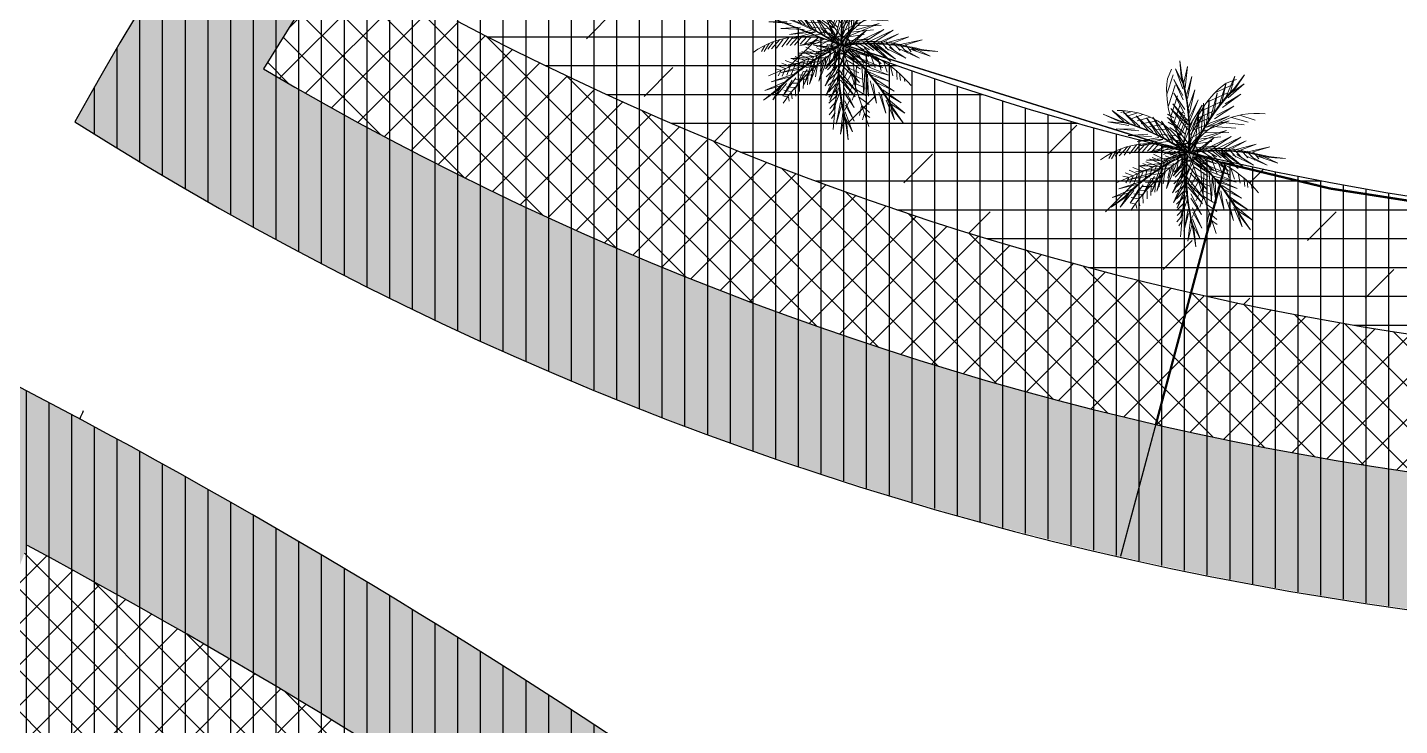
# Model space of a CAD drawing. Extents: x 671027 to 671614, y 802418 to 802669.
# Drawn here: x 671304.02 to 671334.23, y 802517.52 to 802532.89 of the extents above; entities that cross this region are included whole.
import ezdxf

# ---------------------------------------------------------------- set-up
doc = ezdxf.new("R2010")
doc.units = 0
for name, color, linetype in [('Bubbler 110', 1, 'Continuous'), ('drip line', 7, 'Continuous'), ('Pipe-Lateral-10 Bars-32mm', 7, 'Continuous'), ('Pipe-Lateral-10 Bars-50mm', 7, 'Continuous'), ('shrubs-Gc', 7, 'Continuous')]:
    doc.layers.add(name, color=color, linetype=linetype)
doc.layers.add('palm bltshardia', color=8, linetype='Continuous', lineweight=15)
doc.styles.get("Standard").update_dxf_attribs({"font": 'arial.ttf'})
doc.linetypes.add('32mm', pattern='A,0.5,-0.2,["32mm",Standard,S=0.1,R=0,X=-0.1,Y=-0.05],-0.5', length=1.2)
doc.linetypes.add('50mm', pattern='A,0.5,-0.2,["50mm",Standard,S=0.1,R=0,X=-0.1,Y=-0.05],-0.5', length=1.2)
pattern_1 = [(90, (0, 0), (-0.5, 0), [])]

# ---------------------------------------------------------------- blocks, each defined once
blk = doc.blocks.new('aer')
at = {"layer": 'palm bltshardia', "color": 60}
for p, q in [((-0.891, 1.136, -0.051), (-0.879, 1.331, -0.051)), ((-0.255, 1.133, -0.051), (-0.058, 1.356, -0.051)), ((-0.81, 0.872, -0.051), (-0.819, 1.243, -0.051)), ((-0.707, 0.675, -0.051), (-0.718, 1.075, -0.051)), ((-0.278, 0.753, -0.051), (-0.062, 1.138, -0.051)), ((-0.277, 0.977, -0.051), (-0.076, 1.224, -0.051)), ((-0.603, 0.53, -0.051), (-0.613, 0.908, -0.051)), ((-0.51, 0.415, -0.051), (-0.513, 0.771, -0.051)), ((-0.258, 0.596, -0.051), (-0.065, 0.972, -0.051)), ((-0.21, 0.41, -0.051), (-0.041, 0.821, -0.051)), ((0.904, 0.782, -0.051), (1.026, 0.747, -0.051)), ((1.011, 0.826, -0.051), (1.077, 0.81, -0.051)), ((-0.425, 0.295, -0.051), (-0.425, 0.655, -0.051)), ((-0.339, 0.232, -0.051), (-0.331, 0.554, -0.051)), ((-0.149, 0.254, -0.051), (-0.025, 0.658, -0.051)), ((0.48, 0.526, -0.051), (0.717, 0.496, -0.051)), ((0.575, 0.6, -0.051), (0.788, 0.582, -0.051)), ((0.714, 0.682, -0.051), (0.895, 0.65, -0.051)), ((0.825, 0.752, -0.051), (0.985, 0.699, -0.051)), ((-1.388, 0.173, -0.051), (-1.523, 0.314, -0.051)), ((-1.139, 0.052, -0.051), (-1.417, 0.299, -0.051)), ((-0.925, -0.006, -0.051), (-1.225, 0.258, -0.051)), ((-0.217, 0.114, -0.051), (-0.257, 0.443, -0.051)), ((-0.095, 0.15, -0.051), (-0.012, 0.47, -0.051)), ((0.29, 0.343, -0.051), (0.575, 0.325, -0.051)), ((0.371, 0.427, -0.051), (0.632, 0.412, -0.051)), ((-0.748, -0.029, -0.051), (-1.032, 0.221, -0.051)), ((-0.6, -0.038, -0.051), (-0.863, 0.202, -0.051)), ((-0.454, -0.058, -0.051), (-0.718, 0.187, -0.051)), ((-0.349, -0.038, -0.051), (-0.579, 0.187, -0.051)), ((-0.18, -0.029, -0.051), (-0.449, 0.166, -0.051)), ((0.119, 0.117, -0.051), (0.41, 0.15, -0.051)), ((0.196, 0.228, -0.051), (0.479, 0.242, -0.051))]:
    blk.add_line(p, q, dxfattribs=at)
at = {"layer": 'palm bltshardia', "elevation": -0.051}
for points in [[(0.677, 1.327), (0.807, 1.59), (0.653, 1.32)], [(-0.74, 1.253), (-0.9, 1.5), (-0.747, 1.23)], [(-1.325, 0.422), (-1.605, 0.513), (-1.304, 0.434)], [(1.474, 0.41), (1.758, 0.487), (1.454, 0.424)], [(1.37, -0.471), (1.65, -0.562), (1.35, -0.483)], [(-1.038, -0.969), (-1.257, -1.165), (-1.038, -0.945)], [(0.31, -1.415), (0.371, -1.703), (0.289, -1.403)]]:
    blk.add_lwpolyline(points, dxfattribs=at)
at = {"layer": 'palm bltshardia', "color": 52, "elevation": -0.051}
for points in [[(-0.674, 1.05), (-0.948, 1.329), (-0.715, 1.143)], [(-0.629, 1.061), (-0.748, 1.433), (-0.692, 1.141)], [(0.421, 1.002), (0.498, 1.407), (0.461, 1.073)], [(-0.372, 0.679), (-0.449, 1.098), (-0.424, 0.739)], [(0.226, 0.576), (0.227, 1.052), (0.262, 0.648)], [(0.484, 0.952), (0.786, 1.232), (0.523, 1.022)], [(-0.455, 0.644), (-0.79, 0.908), (-0.484, 0.718)], [(-0.243, 0.4), (-0.234, 0.912), (-0.291, 0.483)], [(0.073, 0.241), (0.046, 0.832), (0.12, 0.405)], [(0.228, 0.559), (0.631, 0.814), (0.27, 0.628)], [(-1.112, 0.409), (-1.451, 0.603), (-1.212, 0.425)], [(-0.664, 0.301), (-1.004, 0.558), (-0.742, 0.31)], [(-0.251, 0.358), (-0.722, 0.605), (-0.315, 0.456)], [(-0.334, 0.177), (-0.694, 0.569), (-0.446, 0.214)], [(0.009, 0.105), (0.103, 0.536), (-0.019, 0.164)], [(0.094, 0.247), (0.608, 0.539), (0.207, 0.374)], [(0.472, 0.216), (0.851, 0.589), (0.585, 0.247)], [(0.807, 0.324), (1.16, 0.563), (0.886, 0.329)], [(1.26, 0.408), (1.609, 0.585), (1.361, 0.419)], [(-1.111, 0.363), (-1.501, 0.383), (-1.204, 0.404)], [(-0.02, 0.001), (-0.243, 0.382), (-0.081, 0.025)], [(0.083, 0.078), (0.397, 0.386), (0.148, 0.085)], [(0.814, 0.234), (1.237, 0.18), (0.887, 0.265)], [(1.257, 0.363), (1.648, 0.363), (1.352, 0.399)], [(-0.675, 0.212), (-1.1, 0.179), (-0.747, 0.247)], [(-0.373, 0.158), (-0.866, 0.018), (-0.465, 0.183)], [(-0.024, -0.011), (-0.416, -0.211), (-0.088, 0.002)], [(0.069, -0.039), (0.462, 0.162), (0.133, -0.051)], [(0.51, 0.195), (0.995, 0.031), (0.603, 0.216)], [(-0.33, -0.233), (-0.849, -0.348), (-0.418, -0.311)], [(-0.021, -0.049), (-0.462, -0.051), (-0.073, -0.09)], [(0.022, -0.075), (-0.197, -0.458), (0.031, -0.14)], [(-0.013, -0.058), (-0.035, -0.498), (-0.056, -0.107)], [(0.034, -0.072), (0.404, -0.312), (0.055, -0.134)], [(0.066, -0.051), (0.288, -0.432), (0.127, -0.075)], [(0.38, -0.226), (0.739, -0.618), (0.491, -0.263)], [(0.419, -0.208), (0.911, -0.068), (0.511, -0.233)], [(0.721, -0.261), (1.146, -0.229), (0.792, -0.296)], [(-0.603, -0.456), (-0.995, -0.622), (-0.65, -0.52)], [(-0.334, -0.276), (-0.459, -0.773), (-0.402, -0.343)], [(0.027, -0.435), (-0.133, -0.942), (0.05, -0.549)], [(0.062, -0.459), (0.43, -0.816), (0.087, -0.551)], [(0.709, -0.351), (1.049, -0.607), (0.788, -0.36)], [(1.156, -0.413), (1.547, -0.432), (1.249, -0.453)], [(1.157, -0.458), (1.496, -0.653), (1.257, -0.474)], [(-0.531, -0.511), (-0.716, -0.895), (-0.597, -0.555)], [(0.167, -0.748), (0.408, -1.099), (0.172, -0.827)], [(-0.92, -0.79), (-1.258, -0.987), (-0.984, -0.869)], [(-0.88, -0.812), (-1.092, -1.141), (-0.961, -0.873)], [(0.084, -0.782), (0.031, -1.205), (0.115, -0.855)], [(0.214, -1.224), (0.216, -1.615), (0.251, -1.319)], [(0.254, -1.2), (0.432, -1.548), (0.265, -1.301)]]:
    blk.add_lwpolyline(points, dxfattribs=at)
at = {"layer": 'palm bltshardia', "color": 64, "elevation": -0.051}
for points in [[(-0.51, 0.897), (-0.602, 1.299), (-0.551, 0.966)], [(0.566, 1.137), (0.83, 1.426), (0.604, 1.231)], [(-0.585, 0.868), (-0.897, 1.137), (-0.626, 0.937)], [(0.292, 0.778), (0.353, 1.2), (0.342, 0.84)], [(-0.298, 0.478), (-0.317, 0.955), (-0.337, 0.549)], [(-0.095, 0.207), (-0.091, 0.798), (-0.148, 0.369)], [(0.146, 0.458), (0.125, 0.989), (0.199, 0.563)], [(0.364, 0.723), (0.688, 0.999), (0.39, 0.798)], [(-0.913, 0.369), (-1.252, 0.602), (-0.99, 0.392)], [(-0.474, 0.204), (-0.81, 0.542), (-0.55, 0.23)], [(-0.313, 0.485), (-0.726, 0.725), (-0.358, 0.553)], [(-0.129, 0.074), (-0.526, 0.513), (-0.278, 0.157)], [(0.047, 0.113), (-0.064, 0.539), (0.073, 0.172)], [(0.187, 0.472), (0.635, 0.72), (0.235, 0.555)], [(0.262, 0.124), (0.681, 0.542), (0.415, 0.2)], [(0.612, 0.236), (0.966, 0.557), (0.69, 0.258)], [(1.059, 0.379), (1.41, 0.595), (1.138, 0.398)], [(-0.922, 0.289), (-1.334, 0.276), (-1, 0.312)], [(-0.1, 0.185), (-0.625, 0.458), (-0.218, 0.308)], [(0.119, 0.08), (0.5, 0.3), (0.143, 0.14)], [(1.065, 0.298), (1.475, 0.264), (1.143, 0.317)], [(-0.463, 0.191), (-0.929, 0.088), (-0.541, 0.21)], [(-0.148, 0.064), (-0.719, -0.091), (-0.319, 0.074)], [(0.083, 0.065), (0.409, -0.232), (0.148, 0.06)], [(0.194, -0.113), (0.765, 0.041), (0.364, -0.124)], [(0.281, 0.113), (0.843, -0.071), (0.451, 0.114)], [(0.601, 0.224), (1.061, 0.097), (0.681, 0.239)], [(-0.139, -0.107), (-0.717, -0.231), (-0.285, -0.194)], [(-0.139, -0.129), (-0.291, -0.7), (-0.234, -0.271)], [(0.013, -0.206), (-0.168, -0.769), (0.015, -0.376)], [(0.032, -0.217), (0.451, -0.634), (0.108, -0.37)], [(0.175, -0.124), (0.572, -0.562), (0.324, -0.207)], [(0.509, -0.24), (0.974, -0.138), (0.587, -0.26)], [(-0.424, -0.34), (-0.884, -0.463), (-0.484, -0.393)], [(-0.407, -0.338), (-0.551, -0.792), (-0.463, -0.396)], [(0.519, -0.254), (0.856, -0.591), (0.596, -0.279)], [(0.958, -0.419), (1.298, -0.652), (1.036, -0.441)], [(0.967, -0.338), (1.379, -0.325), (1.045, -0.361)], [(-0.786, -0.638), (-1.158, -0.815), (-0.845, -0.694)], [(-0.721, -0.686), (-0.916, -1.049), (-0.78, -0.742)], [(0.073, -0.569), (-0.052, -1.029), (0.088, -0.648)], [(0.079, -0.553), (0.401, -0.905), (0.101, -0.631)], [(0.223, -1), (0.44, -1.35), (0.242, -1.078)], [(0.149, -1.032), (0.117, -1.442), (0.168, -1.11)]]:
    blk.add_lwpolyline(points, dxfattribs=at)
at = {"layer": 'palm bltshardia', "color": 13, "elevation": -0.051}
for points in [[(0.679, 1.294, 0.163977), (0.009, 0.019, -5.135633)], [(-0.891, 1.136, 0.234869), (0.008, 0.007, 2.6185)], [(1.191, 0.889, 0.174923), (0.009, 0.019, -4.874429)], [(-1.388, 0.173, 0.234869), (0.051, 0.063, 2.6185)]]:
    blk.add_lwpolyline(points, format="xyb", dxfattribs=at)
at = {"layer": 'palm bltshardia', "color": 60, "elevation": -0.051}
for points in [[(0.406, 0.989), (0.614, 1.066)], [(0.459, 1.092), (0.619, 1.137)], [(0.57, 1.168), (0.645, 1.225)], [(0.232, 0.696), (0.429, 0.764)], [(0.268, 0.782), (0.488, 0.862)], [(0.346, 0.901), (0.522, 0.958)], [(0.113, 0.39), (0.329, 0.511)], [(0.15, 0.486), (0.355, 0.584)], [(0.192, 0.581), (0.389, 0.672)], [(-0.198, -0.001), (-0.478, 0.278)], [(0.048, 0.193), (0.251, 0.359)], [(0.092, 0.302), (0.284, 0.444)], [(-0.476, 0.001), (-0.659, 0.21)], [(-0.476, 0.001), (-0.651, -0.125)], [(-0.344, -0.005), (-0.564, 0.236)], [(0.132, -0.016), (0.347, 0.123)], [(0.29, -0.013), (0.55, 0.155)], [(0.436, -0.04), (0.597, 0.101)], [(0.555, -0.049), (0.726, 0.112)], [(0.724, -0.058), (0.9, 0.095)], [(0.858, -0.062), (1.03, 0.056)], [(0.997, -0.081), (1.205, 0.046)], [(-0.688, 0), (-0.795, -0.082)], [(-0.598, -0.007), (-0.74, -0.106)], [(-0.654, -0.229), (-0.713, -0.49)], [(-0.525, -0.157), (-0.625, -0.418)], [(-0.344, -0.005), (-0.553, -0.137)], [(-0.367, -0.091), (-0.498, -0.341)], [(-0.251, -0.055), (-0.363, -0.254)], [(-0.147, -0.032), (-0.263, -0.217)], [(-0.219, -0.243), (-0.203, -0.469)], [(-0.163, -0.164), (-0.144, -0.437)], [(-0.001, -0.11), (-0.118, -0.234)], [(-0.002, -0.222), (-0.116, -0.329)], [(-0.094, -0.105), (-0.081, -0.326)], [(-0.003, -0.151), (-0.028, -0.305)], [(0.047, -0.233), (0.01, -0.392)], [(0.042, -0.131), (0.164, -0.228)], [(0.06, -0.226), (0.195, -0.318)], [(0.103, -0.075), (0.236, -0.386)], [(0.189, -0.097), (0.322, -0.407)], [(0.29, -0.023), (0.519, -0.229)], [(0.305, -0.161), (0.429, -0.48)], [(0.425, -0.226), (0.506, -0.483)], [(0.437, -0.019), (0.574, -0.184)], [(0.556, -0.029), (0.699, -0.215)], [(0.724, -0.048), (0.874, -0.227)], [(0.857, -0.065), (1.008, -0.209)], [(0.974, -0.228), (1.131, -0.415)], [(1.18, -0.085), (1.34, -0.007)], [(1.18, -0.094), (1.325, -0.196)], [(1.32, -0.104), (1.43, -0.038)], [(1.32, -0.098), (1.418, -0.18)], [(-0.966, -0.495), (-0.98, -0.727)], [(-0.864, -0.39), (-0.901, -0.638)], [(-0.754, -0.298), (-0.822, -0.593)], [(-0.353, -0.437), (-0.28, -0.608)], [(-0.286, -0.34), (-0.232, -0.566)], [(-0.002, -0.409), (-0.051, -0.459), (-0.22, -0.606)], [(-0.002, -0.478), (-0.172, -0.649)], [(-0.002, -0.308), (-0.108, -0.42)], [(-0.002, -0.409), (0.047, -0.459), (0.121, -0.528)], [(-0.002, -0.478), (0.102, -0.583)], [(0.112, -0.327), (0.049, -0.488)], [(0.075, -0.338), (0.231, -0.415)], [(0.129, -0.42), (0.091, -0.619)], [(0.126, -0.419), (0.288, -0.539)], [(0.522, -0.296), (0.588, -0.511)], [(0.621, -0.36), (0.699, -0.542)], [(0.729, -0.411), (0.789, -0.581)], [(0.829, -0.453), (0.894, -0.625)], [(0.922, -0.499), (0.988, -0.649)], [(-1.094, -0.665), (-1.113, -0.814)], [(-1.032, -0.575), (-1.052, -0.757)], [(-0.485, -0.747), (-0.393, -0.918)], [(-0.446, -0.674), (-0.361, -0.861)], [(-0.435, -0.581), (-0.335, -0.782)], [(-0.388, -0.512), (-0.311, -0.683)], [(-0.002, -0.548), (-0.171, -0.706)], [(-0.003, -0.64), (-0.149, -0.79)], [(-0.003, -0.726), (-0.14, -0.854)], [(-0.003, -0.64), (0.116, -0.754)], [(-0.003, -0.726), (0.14, -0.841)], [(-0.002, -0.548), (0.105, -0.657)], [(0.187, -0.532), (0.125, -0.75)], [(0.158, -0.54), (0.351, -0.659)], [(0.239, -0.622), (0.171, -0.827)], [(0.181, -0.642), (0.37, -0.747)], [(0.286, -0.717), (0.199, -0.946)], [(0.211, -0.744), (0.429, -0.854)], [(1.013, -0.55), (1.089, -0.703)], [(1.102, -0.589), (1.171, -0.694)], [(-1.152, -0.763), (-1.161, -0.855)], [(-0.534, -0.991), (-0.439, -1.198)], [(-0.519, -0.935), (-0.414, -1.11)], [(-0.505, -0.816), (-0.4, -1.009)], [(-0.002, -0.904), (-0.144, -1.051)], [(-0.003, -0.829), (-0.127, -0.93)], [(-0.004, -0.904), (0.136, -1.052)], [(-0.003, -0.829), (0.138, -0.925)], [(0.316, -0.854), (0.242, -1.038)], [(0.28, -0.865), (0.459, -0.951)], [(0.341, -0.985), (0.28, -1.117)], [(0.351, -0.979), (0.485, -1.034)], [(-0.547, -1.202), (-0.446, -1.344)], [(-0.543, -1.113), (-0.461, -1.266)], [(-0.003, -1.014), (-0.124, -1.13)], [(-0.003, -1.106), (-0.107, -1.216)], [(-0.003, -1.199), (-0.015, -1.204), (-0.072, -1.28)], [(-0.005, -1.014), (0.116, -1.131)], [(-0.005, -1.106), (0.099, -1.216)], [(-0.005, -1.199), (0.007, -1.204), (0.063, -1.28)], [(0.381, -1.09), (0.311, -1.222)], [(0.42, -1.186), (0.348, -1.292)], [(0.392, -1.083), (0.533, -1.133)], [(0.428, -1.18), (0.553, -1.209)], [(-0.541, -1.292), (-0.468, -1.389)], [(0.496, -1.263), (0.45, -1.328)], [(0.496, -1.263), (0.574, -1.28)]]:
    blk.add_lwpolyline(points, dxfattribs=at)
at = {"layer": 'palm bltshardia', "color": 13, "elevation": -0.051}
for points in [[(1.572, -0.121), (-0.008, 0.006)], [(-0.001, -0.009), (-0.005, -1.443)], [(0.023, -0.021), (1.368, -0.745)]]:
    blk.add_lwpolyline(points, dxfattribs=at)
at = {"layer": 'palm bltshardia', "color": 60, "elevation": -0.051}
blk.add_lwpolyline([(0.564, -1.395, -0.096681), (0.06, -0.134, 0.41346)], format="xyb", dxfattribs=at)
at = {"layer": 'palm bltshardia', "color": 15}
for centre, radius, start, end in [((3.668, -0.983, -0.051), 3.795, 142.5718, 163.5983), ((3.668, -0.983, -0.051), 3.781, 142.2898, 163.5983), ((2.757, 2.687, -0.051), 3.795, 202.5718, 223.5983), ((2.757, 2.687, -0.051), 3.781, 202.2898, 223.5983), ((-1.82, -3.326, -0.051), 3.781, 61.1603, 82.4687), ((-1.82, -3.326, -0.051), 3.795, 61.1603, 82.1867), ((1.778, -3.358, -0.051), 3.795, 94.9049, 115.9313), ((1.778, -3.358, -0.051), 3.781, 94.6228, 115.9313), ((1.96, -3.271, -0.051), 3.795, 121.1603, 142.1867), ((1.96, -3.271, -0.051), 3.781, 121.1603, 142.4687), ((3.803, 0.03, -0.051), 3.795, 181.1603, 202.1867), ((3.803, 0.03, -0.051), 3.781, 181.1603, 202.4687), ((1.866, 3.277, -0.051), 3.795, 241.1603, 262.1867), ((1.866, 3.277, -0.051), 3.781, 241.1603, 262.4687)]:
    blk.add_arc(centre, radius, start, end, dxfattribs=at)
at = {"layer": 'palm bltshardia', "color": 60, "extrusion": (0, 0, -1)}
for centre, major_axis, start_param, end_param in [((1.156, 0.858, -0.051), (0.869, -1.145), 1.597919, 2.736382), ((0.009, 0.019, -0.051), (-0.0166, -0.0126), 4.61587, 6.963033), ((1.019, -1.193, -0.051), (-1.248, -0.947), 0.42674, 1.511951)]:
    blk.add_ellipse(centre, major_axis=major_axis, ratio=1, start_param=start_param, end_param=end_param, dxfattribs=at)
at = {"layer": 'palm bltshardia', "color": 13, "extrusion": (0, 0, -1)}
blk.add_ellipse((0.106, -1.436, -0.051), major_axis=(0.863, -1.136), ratio=1, start_param=2.601404, end_param=3.68612, dxfattribs=at)
blk = doc.blocks.new('Bubbler 110')
at = {"layer": 'Bubbler 110'}
h = blk.add_hatch(color=1, dxfattribs=at)
h.dxf.hatch_style = 1
h.paths.add_polyline_path([(-0.2, 0, 1), (0.2, 0, 1)])
at = {"layer": 'Bubbler 110', "color": 7}
blk.add_circle((0, 0), 0.2, dxfattribs=at)

msp = doc.modelspace()

# ---------------------------------------------------------------- hatches: boundary and pattern name
at = {"layer": 'drip line', "true_color": 0xfecc66, "transparency": 33554585}
h = msp.add_hatch(dxfattribs=at)
h.set_pattern_fill('ANSI31', color=31, scale=4, angle=45)
h.set_pattern_definition(pattern_1)
h.paths.add_polyline_path([(671305.07, 802530.814, -0.158108), (671335.475, 802559.344, -0.370131), (671339.241, 802558.306, 0.010308), (671339.55, 802557.867, 0.158242), (671309.218, 802531.98, 0.184957), (671357.985, 802523.757), (671358.722, 802520.823, -0.192545)])
h = msp.add_hatch(dxfattribs=at)
h.set_pattern_fill('ANSI31', color=31, scale=4, angle=45)
h.set_pattern_definition(pattern_1)
h.paths.add_polyline_path([(671313.48, 802533.036, 0.17217), (671357.252, 802526.67), (671357.985, 802523.757, -0.184957), (671309.218, 802531.98, -0.158242), (671339.55, 802557.867, 0.062096), (671341.767, 802555.526, 0.15002)])
h = msp.add_hatch(dxfattribs=at)
h.set_pattern_fill('ANSI31', color=31, scale=4, angle=45)
h.set_pattern_definition(pattern_1)
h.paths.add_polyline_path([(671318.006, 802534.149, 0.157382), (671356.52, 802529.583), (671357.252, 802526.67, -0.17217), (671313.48, 802533.036, -0.15002), (671341.767, 802555.526, 0.074209), (671345.064, 802553.547, 0.145081)])
h = msp.add_hatch(dxfattribs=at)
h.set_pattern_fill('ANSI31', color=31, scale=4, angle=45)
h.set_pattern_definition(pattern_1)
h.paths.add_polyline_path([(671292.732, 802495.492, -0.295554), (671291.064, 802492.689, 0.809739), (671297.362, 802467.992, -0.295554), (671300.169, 802466.33, 0.080075), (671313.429, 802447.808, 0.003742), (671311.029, 802445.97, -0.078776), (671297.483, 802464.994, -0.809739), (671289.734, 802495.378, -0.105119), (671295.029, 802525.938, 0.032831), (671277.106, 802532.678, -0.001331), (671278.324, 802535.444, -0.037138), (671298.922, 802527.436, 0.115157)])
h = msp.add_hatch(dxfattribs=at)
h.set_pattern_fill('ANSI31', color=31, scale=4, angle=45)
h.set_pattern_definition(pattern_1)
h.paths.add_polyline_path([(671289.734, 802495.378, 0.809739), (671297.483, 802464.994, 0.078776), (671311.029, 802445.97, 0.003734), (671308.661, 802444.1, -0.071758), (671295.636, 802462.019, -0.727484), (671286.688, 802497.105, -0.089692), (671291.216, 802524.341, 0.028515), (671275.903, 802529.908, -0.001331), (671277.106, 802532.678, -0.032831), (671295.029, 802525.938, 0.105119)])
h = msp.add_hatch(dxfattribs=at)
h.set_pattern_fill('ANSI31', color=31, scale=4, angle=45)
h.set_pattern_definition(pattern_1)
h.paths.add_polyline_path([(671286.688, 802497.105, 0.727484), (671295.636, 802462.019, 0.071758), (671308.661, 802444.1, 0.003727), (671306.326, 802442.199, -0.065893), (671293.75, 802459.199, -0.669872), (671283.682, 802498.678, -0.07574), (671287.479, 802522.652, 0.024176), (671274.715, 802527.132, -0.00133), (671275.903, 802529.908, -0.028515), (671291.216, 802524.341, 0.089692)])
h = msp.add_hatch(dxfattribs=at)
h.set_pattern_fill('ANSI31', color=31, scale=4, angle=45)
h.set_pattern_definition(pattern_1)
h.paths.add_polyline_path([(671296.697, 802496.716, -0.110571), (671302.512, 802525.664, -0.131747), (671359.815, 802473.982, 0.003779), (671356.99, 802472.823, 0.125113), (671304.023, 802521.485, 0.098023), (671299.696, 802496.782, -0.642268), (671306.9, 802468.533, 0.080284), (671319.166, 802451.976, 0.003771), (671316.684, 802450.21, -0.07826), (671304.236, 802467.155, -0.356419), (671305.017, 802470.868, 0.642268), (671299.161, 802493.83, -0.356419)])
h = msp.add_hatch(dxfattribs=at)
h.set_pattern_fill('ANSI31', color=31, scale=4, angle=45)
h.set_pattern_definition(pattern_1)
h.paths.add_polyline_path([(671310.645, 802467.915, 0.073431), (671321.687, 802453.713, 0.003788), (671319.166, 802451.976, -0.080284), (671306.9, 802468.533, 0.642268), (671299.696, 802496.782, -0.098023), (671304.023, 802521.485, -0.125113), (671356.99, 802472.823, 0.003771), (671354.188, 802471.625, 0.117953), (671305.666, 802517.143, 0.074591), (671302.687, 802499.117, -0.551937)])
at = {"layer": 'shrubs-Gc'}
h = msp.add_hatch(dxfattribs=at)
h.set_pattern_fill('AR-SAND', color=219, scale=0.01125)
h.paths.add_polyline_path([(671305.07, 802530.814, -0.158108), (671335.475, 802559.344, -0.370131), (671339.241, 802558.306, 0.010308), (671339.55, 802557.867, 0.158242), (671309.218, 802531.98, 0.184957), (671357.985, 802523.757), (671358.722, 802520.823, -0.192545)])
h = msp.add_hatch(dxfattribs=at)
h.set_pattern_fill('ANSI37', color=74, scale=0.2)
h.paths.add_polyline_path([(671313.48, 802533.036, 0.17217), (671357.252, 802526.67), (671357.985, 802523.757, -0.184957), (671309.218, 802531.98, -0.158242), (671339.55, 802557.867, 0.062096), (671341.767, 802555.526, 0.15002)])
at = {"layer": 'shrubs-Gc', "linetype": 'ByBlock'}
h = msp.add_hatch(dxfattribs=at)
h.set_pattern_fill('DOLMIT', color=240, scale=0.1)
h.paths.add_polyline_path([(671318.006, 802534.149, 0.157382), (671356.52, 802529.583), (671357.252, 802526.67, -0.17217), (671313.48, 802533.036, -0.15002), (671341.767, 802555.526, 0.074209), (671345.064, 802553.547, 0.145081)])
at = {"layer": 'shrubs-Gc'}
h = msp.add_hatch(dxfattribs=at)
h.set_pattern_fill('AR-SAND', color=219, scale=0.01125)
h.paths.add_polyline_path([(671292.732, 802495.492, -0.295554), (671291.064, 802492.689, 0.809739), (671297.362, 802467.992, -0.295554), (671300.169, 802466.33, 0.080075), (671313.429, 802447.808, 0.003742), (671311.029, 802445.97, -0.078776), (671297.483, 802464.994, -0.809739), (671289.734, 802495.378, -0.105119), (671295.029, 802525.938, 0.032831), (671277.106, 802532.678, -0.001331), (671278.324, 802535.444, -0.037138), (671298.922, 802527.436, 0.115157)])
h = msp.add_hatch(dxfattribs=at)
h.set_pattern_fill('ANSI37', color=74, scale=0.2)
h.paths.add_polyline_path([(671289.734, 802495.378, 0.809739), (671297.483, 802464.994, 0.078776), (671311.029, 802445.97, 0.003734), (671308.661, 802444.1, -0.071758), (671295.636, 802462.019, -0.727484), (671286.688, 802497.105, -0.089692), (671291.216, 802524.341, 0.028515), (671275.903, 802529.908, -0.001331), (671277.106, 802532.678, -0.032831), (671295.029, 802525.938, 0.105119)])
at = {"layer": 'shrubs-Gc', "linetype": 'ByBlock'}
h = msp.add_hatch(dxfattribs=at)
h.set_pattern_fill('DOLMIT', color=240, scale=0.1)
h.paths.add_polyline_path([(671286.688, 802497.105, 0.727484), (671295.636, 802462.019, 0.071758), (671308.661, 802444.1, 0.003727), (671306.326, 802442.199, -0.065893), (671293.75, 802459.199, -0.669872), (671283.682, 802498.678, -0.07574), (671287.479, 802522.652, 0.024176), (671274.715, 802527.132, -0.00133), (671275.903, 802529.908, -0.028515), (671291.216, 802524.341, 0.089692)])
at = {"layer": 'shrubs-Gc'}
h = msp.add_hatch(dxfattribs=at)
h.set_pattern_fill('AR-SAND', color=219, scale=0.01125)
h.paths.add_polyline_path([(671296.697, 802496.716, -0.110571), (671302.512, 802525.664, -0.131747), (671359.815, 802473.982, 0.003779), (671356.99, 802472.823, 0.125113), (671304.023, 802521.485, 0.098023), (671299.696, 802496.782, -0.642268), (671306.9, 802468.533, 0.080284), (671319.166, 802451.976, 0.003771), (671316.684, 802450.21, -0.07826), (671304.236, 802467.155, -0.356419), (671305.017, 802470.868, 0.642268), (671299.161, 802493.83, -0.356419)])
h = msp.add_hatch(dxfattribs=at)
h.set_pattern_fill('ANSI37', color=74, scale=0.2)
h.paths.add_polyline_path([(671310.645, 802467.915, 0.073431), (671321.687, 802453.713, 0.003788), (671319.166, 802451.976, -0.080284), (671306.9, 802468.533, 0.642268), (671299.696, 802496.782, -0.098023), (671304.023, 802521.485, -0.125113), (671356.99, 802472.823, 0.003771), (671354.188, 802471.625, 0.117953), (671305.666, 802517.143, 0.074591), (671302.687, 802499.117, -0.551937)])

# ---------------------------------------------------------------- linework, layer by layer
at = {"color": 0}
for centre, radius, start, end in [((671364.257, 802498.204), 67.577, 115.20872, 151.14689), ((671344.387, 802592.898), 73.487, 237.65433, 326.04715), ((671364.257, 802498.204), 64.577, 156.02322, 156.19249)]:
    msp.add_arc(centre, radius, start, end, dxfattribs=at)
at = {"color": 119}
for centre, radius, start, end in [((671364.257, 802498.204), 64.577, 112.49472, 148.46294), ((671344.337, 802591.529), 63.133, 245.35067, 281.26205), ((671344.337, 802591.529), 66.133, 242.1867, 281.26205), ((671344.337, 802591.529), 69.133, 239.47039, 281.38581), ((671234.794, 802392.973), 145.972, 32.94164, 61.6886)]:
    msp.add_arc(centre, radius, start, end, dxfattribs=at)
msp.add_arc((671234.794, 802392.973), 148.972, 32.94164, 62.96292)
at = {"layer": 'Pipe-Lateral-10 Bars-32mm', "color": 5, "linetype": '32mm', "const_width": 0.03, "elevation": 0.122}
msp.add_lwpolyline([(671321.953, 802532.522), (671329.568, 802530.141, 0.006517), (671330.319, 802529.918, 0.006517)], format="xyb", dxfattribs=at)
at = {"layer": 'Pipe-Lateral-10 Bars-32mm', "color": 5, "linetype": '32mm', "const_width": 0.03}
msp.add_lwpolyline([(671328.091, 802521.241), (671328.869, 802524.153)], dxfattribs=at)
at = {"layer": 'Pipe-Lateral-10 Bars-50mm', "color": 4, "linetype": '50mm', "const_width": 0.05}
msp.add_lwpolyline([(671328.869, 802524.153), (671330.394, 802529.863)], dxfattribs=at)
at = {"layer": 'Pipe-Lateral-10 Bars-50mm', "color": 4, "linetype": '50mm', "const_width": 0.05, "elevation": 0.122}
msp.add_lwpolyline([(671330.319, 802529.918, 0.061408), (671337.584, 802528.788, 0.051026), (671354.33, 802529.398)], format="xyb", dxfattribs=at)

# ---------------------------------------------------------------- block references
at = {"layer": 'Bubbler 110', "rotation": 293.1852201696411}
for p in [(671321.936, 802532.503, 0.061), (671329.587, 802530.144, 0.061)]:
    msp.add_blockref('Bubbler 110', p, dxfattribs=at)
at = {"layer": 'palm bltshardia', "color": 41, "linetype": 'ByBlock', "xscale": 1.2, "yscale": 1.2, "zscale": 1.2, "rotation": 293.1852201696411}
for p in [(671321.936, 802532.503, 0.061), (671329.587, 802530.144, 0.061)]:
    msp.add_blockref('aer', p, dxfattribs=at)

doc.saveas('drawing.dxf')
